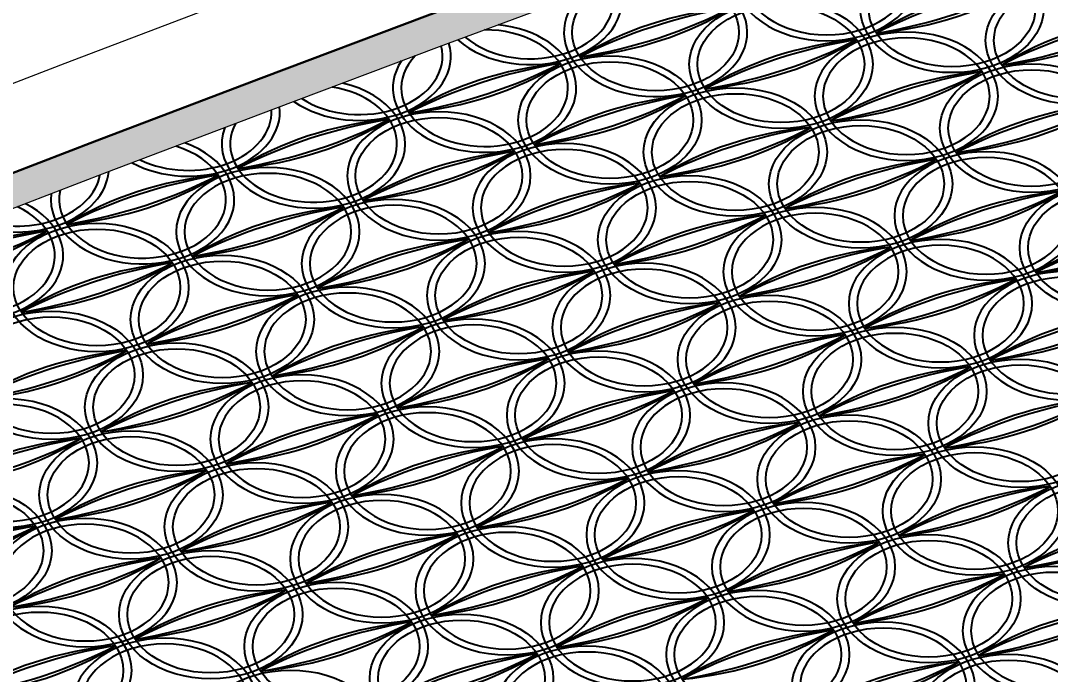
# Model space of a CAD drawing. Extents: x -2611510 to 954358, y -247163 to 181535.
# Drawn here: x 176017 to 182191, y 49232 to 53153 of the extents above; entities that cross this region are included whole.
import ezdxf

# ---------------------------------------------------------------- set-up
doc = ezdxf.new("R2010")
doc.units = 0
doc.linetypes.add('CENTER', pattern=[2, 1.25, -0.25, 0.25, -0.25])
doc.layers.get('Defpoints').update_dxf_attribs({"color": 8})
for name, color, linetype, lineweight in [('标注', 3, 'Continuous', 18), ('桥 中心线', 5, 'CENTER', 15), ('桥 构造粗实', 1, 'Continuous', 30)]:
    doc.layers.add(name, color=color, linetype=linetype, lineweight=lineweight)
doc.styles.add('仿宋字', font='仿宋_GB2312.TTF', dxfattribs={"width": 0.7})
doc.dimstyles.new('750', dxfattribs={"dimscale": 0, "dimtxt": 2.5, "dimasz": 1, "dimexe": 1, "dimexo": 1, "dimgap": 0, "dimtad": 0, "dimdec": 0, "dimlfac": 0.1, "dimrnd": 0.1, "dimzin": 12, "dimdsep": 46, "dimtxsty": '仿宋字', "dimblk": 'OBLIQUE', "dimcen": -1, "dimclrd": 256, "dimclre": 256, "dimclrt": 256, "dimadec": 4, "dimazin": 0, "dimtp": 2, "dimtm": 3, "dimtfac": 0.5, "dimtdec": 0, "dimtmove": 2, "dimatfit": 3, "dimldrblk": 'OBLIQUE', "dimfxl": 3, "dimfxlon": 1, "dimtvp": 0.7, "dimtolj": 1, "dimtzin": 12, "dimarcsym": 0})

# ---------------------------------------------------------------- blocks, each defined once
blk = doc.blocks.new('332323')
at = {"color": 8}
for centre, major_axis, start_param, end_param in [((10216.4, 13562.2), (-550, 0), 3.141593, 9.424778), ((10216.4, 13562.2), (-500, 0), 3.141593, 9.424778), ((9191, 13227.5), (550, 0), 2.485379, 7.911937), ((8439.3, 13419), (550, 0), 3.802194, 6.600352), ((8439.3, 13419), (500, 0), 3.81953, 6.583409), ((11653.4, 12342.1), (-1696.6, 0), -1.433605, -0.835323), ((12005.6, 11813.3), (-2505.2, 0), -1.335396, -0.933532), ((10283, 14399.2), (-1696.6, 0), 1.707987, 2.30627), ((9930.7, 14928), (-2505.2, 0), 1.806196, 2.208061), ((9876.2, 12198.9), (-1696.6, 0), -1.433605, -0.835323), ((10228.5, 11670.1), (2505.2, 0), 1.806196, 2.208061), ((8505.9, 14256.1), (-1696.6, 0), 1.707987, 2.30627), ((8153.6, 14784.9), (-2505.2, 0), 1.806196, 2.208061), ((12405.1, 12150.5), (1696.6, 0), 1.707987, 2.30627), ((12757.4, 11621.7), (2505.2, 0), 1.806196, 2.208061), ((11034.7, 14207.7), (-1696.6, 0), 1.707987, 2.30627), ((10682.5, 14736.5), (-2505.2, 0), 1.806196, 2.208061), ((8165.7, 12892.8), (-550, 0), 5.844937, 10.844903), ((8165.7, 12892.8), (-500, 0), 5.694565, 10.994892), ((10694.6, 12844.4), (-550, 0), 3.141593, 9.424778), ((7413.9, 13084.3), (-550, 0), 7.06373, 9.63095), ((10628, 12007.4), (1696.6, 0), 1.707987, 2.30627), ((10980.3, 11478.6), (-2505.2, 0), -1.335396, -0.933532), ((9257.6, 14064.5), (-1696.6, 0), 1.707987, 2.30627), ((8905.3, 14593.3), (2505.2, 0), -1.335396, -0.933532), ((10694.6, 12844.4), (-500, 0), 3.141593, 9.424778), ((7413.9, 13084.3), (500, 0), 3.951776, 6.460145), ((8850.9, 11864.2), (1696.6, 0), 1.707987, 2.30627), ((9203.1, 11335.4), (-2505.2, 0), -1.335396, -0.933532), ((7480.5, 13921.4), (-1696.6, 0), 1.707987, 2.30627), ((7128.2, 14450.2), (2505.2, 0), -1.335396, -0.933532), ((11379.7, 11815.9), (1696.6, 0), 1.707987, 2.30627), ((11732, 11287), (-2505.2, 0), -1.335396, -0.933532), ((10009.4, 13873), (1696.6, 0), -1.433605, -0.835323), ((9657.1, 14401.8), (-2505.2, 0), 1.806196, 2.208061), ((7140.3, 12558.1), (-550, 0), 6.025902, 10.672929), ((7140.3, 12558.1), (-500, 0), 5.926979, 10.771676), ((9602.6, 11672.7), (1696.6, 0), 1.707987, 2.30627), ((9954.9, 11143.9), (-2505.2, 0), -1.335396, -0.933532), ((8232.2, 13729.8), (-1696.6, 0), 1.707987, 2.30627), ((7880, 14258.6), (2505.2, 0), -1.335396, -0.933532), ((12131.5, 11624.3), (-1696.6, 0), -1.433605, -0.835323), ((12483.8, 11095.5), (-2505.2, 0), -1.335396, -0.933532), ((10761.1, 13681.5), (-1696.6, 0), 1.707987, 2.30627), ((10408.9, 14210.3), (-2505.2, 0), 1.806196, 2.208061), ((6388.6, 12749.6), (-550, 0), 7.197617, 9.506025), ((6388.6, 12749.6), (-500, 0), 7.242299, 9.461742), ((7892.1, 12366.6), (-550, 0), 3.141593, 9.424778), ((7825.5, 11529.5), (-1696.6, 0), -1.433605, -0.835323), ((8177.8, 11000.7), (-2505.2, 0), -1.335396, -0.933532), ((6455.1, 13586.7), (1696.6, 0), -1.433605, -0.835323), ((6102.9, 14115.5), (-2505.2, 0), 1.806196, 2.208061), ((10354.4, 11481.2), (-1696.6, 0), -1.433605, -0.835323), ((10706.6, 10952.4), (2505.2, 0), 1.806196, 2.208061), ((8984, 13538.3), (-1696.6, 0), 1.707987, 2.30627), ((8631.7, 14067.1), (-2505.2, 0), 1.806196, 2.208061), ((6114.9, 12223.4), (-550, 0), 6.192074, 10.515599), ((6114.9, 12223.4), (-500, 0), 6.122939, 10.584617), ((8643.8, 12175), (-550, 0), 3.141593, 9.424778), ((8577.2, 11338), (1696.6, 0), 1.707987, 2.30627), ((8929.5, 10809.2), (-2505.2, 0), -1.335396, -0.933532), ((7206.9, 13395.1), (-1696.6, 0), 1.707987, 2.30627), ((6854.6, 13923.9), (2505.2, 0), -1.335396, -0.933532), ((8643.8, 12175), (-500, 0), 3.141593, 9.424778), ((11172.7, 12126.7), (-550, 0), 3.141593, 9.424778), ((11172.7, 12126.7), (-500, 0), 3.141593, 9.424778), ((6866.7, 12031.9), (-550, 0), 3.141593, 9.424778), ((11106.1, 11289.6), (-1696.6, 0), -1.433605, -0.835323), ((11458.4, 10760.8), (2505.2, 0), 1.806196, 2.208061), ((9735.8, 13346.8), (-1696.6, 0), 1.707987, 2.30627), ((9383.5, 13875.6), (2505.2, 0), -1.335396, -0.933532), ((5363.2, 12414.9), (550, 0), 4.208411, 6.221071), ((5363.2, 12414.9), (500, 0), 4.273088, 6.156535), ((6800.1, 11194.8), (1696.6, 0), 1.707987, 2.30627), ((7152.4, 10666), (2505.2, 0), 1.806196, 2.208061), ((5429.7, 13252), (-1696.6, 0), 1.707987, 2.30627), ((5077.5, 13780.8), (-2505.2, 0), 1.806196, 2.208061), ((6866.7, 12031.9), (-500, 0), 3.141593, 9.424778), ((9329, 11146.5), (1696.6, 0), 1.707987, 2.30627), ((9681.3, 10617.7), (-2505.2, 0), -1.335396, -0.933532), ((7958.6, 13203.6), (-1696.6, 0), 1.707987, 2.30627), ((7606.4, 13732.4), (-2505.2, 0), 1.806196, 2.208061), ((11857.9, 11098.1), (1696.6, 0), 1.707987, 2.30627), ((12210.1, 10569.3), (-2505.2, 0), -1.335396, -0.933532), ((10487.5, 13155.2), (1696.6, 0), -1.433605, -0.835323), ((10135.2, 13684), (-2505.2, 0), 1.806196, 2.208061), ((5089.6, 11888.7), (550, 0), 3.210379, 7.22285), ((5089.6, 11888.7), (500, 0), 3.163002, 7.270132), ((7551.9, 11003.3), (1696.6, 0), 1.707987, 2.30627), ((7904.1, 10474.5), (-2505.2, 0), -1.335396, -0.933532), ((6181.5, 13060.4), (1696.6, 0), -1.433605, -0.835323), ((5829.2, 13589.2), (2505.2, 0), -1.335396, -0.933532), ((7618.4, 11840.3), (-550, 0), 3.141593, 9.424778), ((7618.4, 11840.3), (-500, 0), 3.141593, 9.424778), ((10147.3, 11792), (-550, 0), 3.141593, 9.424778), ((10080.8, 10954.9), (-1696.6, 0), -1.433605, -0.835323), ((10433, 10426.1), (-2505.2, 0), -1.335396, -0.933532), ((8710.4, 13012.1), (-1696.6, 0), 1.707987, 2.30627), ((8358.1, 13540.9), (-2505.2, 0), 1.806196, 2.208061), ((10147.3, 11792), (-500, 0), 3.141593, 9.424778), ((12609.6, 10906.6), (-1696.6, 0), -1.433605, -0.835323), ((12961.9, 10377.8), (-2505.2, 0), -1.335396, -0.933532), ((11239.3, 12963.7), (-1696.6, 0), 1.707987, 2.30627), ((10887, 13492.5), (-2505.2, 0), 1.806196, 2.208061), ((5774.8, 10860.1), (1696.6, 0), 1.707987, 2.30627), ((6127, 10331.3), (-2505.2, 0), -1.335396, -0.933532), ((4404.4, 12917.3), (1696.6, 0), -1.433605, -0.835323), ((4052.1, 13446.1), (-2505.2, 0), 1.806196, 2.208061), ((8303.6, 10811.8), (1696.6, 0), 1.707987, 2.30627), ((8655.9, 10283), (-2505.2, 0), -1.335396, -0.933532), ((6933.3, 12868.9), (-1696.6, 0), 1.707987, 2.30627), ((6581, 13397.7), (-2505.2, 0), 1.806196, 2.208061), ((8370.2, 11648.8), (-550, 0), 3.141593, 9.424778), ((10899.1, 11600.4), (-550, 0), 3.141593, 9.424778), ((10832.5, 10763.4), (1696.6, 0), 1.707987, 2.30627), ((11184.8, 10234.6), (-2505.2, 0), -1.335396, -0.933532), ((9462.1, 12820.5), (-1696.6, 0), 1.707987, 2.30627), ((9109.9, 13349.3), (2505.2, 0), -1.335396, -0.933532), ((10899.1, 11600.4), (-500, 0), 3.141593, 9.424778), ((6526.5, 10668.6), (-1696.6, 0), -1.433605, -0.835323), ((6878.8, 10139.8), (2505.2, 0), 1.806196, 2.208061), ((5156.1, 12725.7), (1696.6, 0), -1.433605, -0.835323), ((4803.9, 13254.5), (-2505.2, 0), 1.806196, 2.208061), ((9055.4, 10620.2), (1696.6, 0), 1.707987, 2.30627), ((9407.7, 10091.4), (-2505.2, 0), -1.335396, -0.933532), ((7685, 12677.4), (-1696.6, 0), 1.707987, 2.30627), ((7332.7, 13206.2), (2505.2, 0), -1.335396, -0.933532), ((9122, 11457.3), (-550, 0), 3.141593, 9.424778), ((9122, 11457.3), (-500, 0), 3.141593, 9.424778), ((11650.8, 11408.9), (-550, 0), 3.141593, 9.424778), ((11584.3, 10571.9), (1696.6, 0), 1.707987, 2.30627), ((11936.5, 10043.1), (-2505.2, 0), -1.335396, -0.933532), ((10213.9, 12629), (-1696.6, 0), 1.707987, 2.30627), ((9861.6, 13157.8), (2505.2, 0), -1.335396, -0.933532), ((11650.8, 11408.9), (-500, 0), 3.141593, 9.424778), ((7344.8, 11314.1), (-550, 0), 3.141593, 9.424778), ((7278.3, 10477.1), (1696.6, 0), 1.707987, 2.30627), ((7630.5, 9948.3), (-2505.2, 0), -1.335396, -0.933532), ((5907.9, 12534.2), (-1696.6, 0), 1.707987, 2.30627), ((5555.6, 13063), (-2505.2, 0), 1.806196, 2.208061), ((7344.8, 11314.1), (-500, 0), 3.141593, 9.424778), ((9807.1, 10428.7), (1696.6, 0), 1.707987, 2.30627), ((10159.4, 9899.9), (-2505.2, 0), -1.335396, -0.933532), ((8436.8, 12485.8), (-1696.6, 0), 1.707987, 2.30627), ((8084.5, 13014.7), (2505.2, 0), -1.335396, -0.933532), ((12336, 10380.3), (1696.6, 0), 1.707987, 2.30627), ((12688.3, 9851.5), (-2505.2, 0), -1.335396, -0.933532), ((10965.6, 12437.5), (-1696.6, 0), 1.707987, 2.30627), ((10613.4, 12966.3), (-2505.2, 0), 1.806196, 2.208061), ((8096.6, 11122.6), (-550, 0), 3.141593, 9.424778), ((8030, 10285.5), (-1696.6, 0), -1.433605, -0.835323), ((8382.3, 9756.7), (-2505.2, 0), -1.335396, -0.933532), ((6659.6, 12342.7), (1696.6, 0), -1.433605, -0.835323), ((6307.4, 12871.5), (2505.2, 0), -1.335396, -0.933532), ((8096.6, 11122.6), (-500, 0), 3.141593, 9.424778), ((10558.9, 10237.2), (-1696.6, 0), -1.433605, -0.835323), ((10911.2, 9708.4), (-2505.2, 0), -1.335396, -0.933532), ((9188.5, 12294.3), (1696.6, 0), -1.433605, -0.835323), ((8836.3, 12823.1), (-2505.2, 0), 1.806196, 2.208061), ((6252.9, 10142.4), (1696.6, 0), 1.707987, 2.30627), ((6605.2, 9613.6), (-2505.2, 0), -1.335396, -0.933532), ((4882.5, 12199.5), (-1696.6, 0), 1.707987, 2.30627), ((4530.3, 12728.3), (-2505.2, 0), 1.806196, 2.208061), ((8848.3, 10931), (-550, 0), 3.141593, 9.424778), ((8781.8, 10094), (-1696.6, 0), -1.433605, -0.835323), ((9134, 9565.2), (-2505.2, 0), -1.335396, -0.933532), ((7411.4, 12151.2), (-1696.6, 0), 1.707987, 2.30627), ((7059.1, 12680), (-2505.2, 0), 1.806196, 2.208061), ((11310.7, 10045.6), (-1696.6, 0), -1.433605, -0.835323), ((11662.9, 9516.8), (2505.2, 0), 1.806196, 2.208061), ((9940.3, 12102.8), (-1696.6, 0), 1.707987, 2.30627), ((9588, 12631.6), (-2505.2, 0), 1.806196, 2.208061), ((7004.6, 9950.8), (-1696.6, 0), -1.433605, -0.835323), ((7356.9, 9422), (2505.2, 0), 1.806196, 2.208061), ((5634.3, 12008), (1696.6, 0), -1.433605, -0.835323), ((5282, 12536.8), (-2505.2, 0), 1.806196, 2.208061), ((7071.2, 10787.9), (-550, 0), 3.141593, 9.424778), ((7071.2, 10787.9), (-500, 0), 3.141593, 9.424778), ((9600.1, 10739.5), (-550, 0), 3.141593, 9.424778), ((9533.5, 9902.5), (1696.6, 0), 1.707987, 2.30627), ((9885.8, 9373.7), (-2505.2, 0), -1.335396, -0.933532), ((8163.1, 11959.6), (-1696.6, 0), 1.707987, 2.30627), ((7810.9, 12488.4), (-2505.2, 0), 1.806196, 2.208061), ((9600.1, 10739.5), (-500, 0), 3.141593, 9.424778), ((5294.1, 10644.7), (-550, 0), 3.141593, 9.424778), ((5294.1, 10644.7), (-500, 0), 3.141593, 9.424778), ((12062.4, 9854.1), (1696.6, 0), 1.707987, 2.30627), ((12414.7, 9325.3), (-2505.2, 0), -1.335396, -0.933532), ((10692, 11911.3), (-1696.6, 0), 1.707987, 2.30627), ((10339.8, 12440.1), (2505.2, 0), -1.335396, -0.933532), ((7756.4, 9759.3), (1696.6, 0), 1.707987, 2.30627), ((8108.7, 9230.5), (-2505.2, 0), -1.335396, -0.933532), ((6386, 11816.5), (-1696.6, 0), 1.707987, 2.30627), ((6033.8, 12345.3), (2505.2, 0), -1.335396, -0.933532), ((7823, 10596.3), (-550, 0), 3.141593, 9.424778), ((7823, 10596.3), (-500, 0), 3.141593, 9.424778), ((10285.3, 9710.9), (1696.6, 0), 1.707987, 2.30627), ((10637.5, 9182.1), (-2505.2, 0), -1.335396, -0.933532), ((8914.9, 11768.1), (-1696.6, 0), 1.707987, 2.30627), ((8562.6, 12296.9), (2505.2, 0), -1.335396, -0.933532), ((5979.3, 9616.1), (1696.6, 0), 1.707987, 2.30627), ((6331.5, 9087.3), (-2505.2, 0), -1.335396, -0.933532), ((4608.9, 11673.3), (-1696.6, 0), 1.707987, 2.30627), ((4256.6, 12202.1), (2505.2, 0), -1.335396, -0.933532), ((8508.2, 9567.8), (1696.6, 0), 1.707987, 2.30627), ((8860.4, 9039), (-2505.2, 0), -1.335396, -0.933532), ((7137.8, 11624.9), (1696.6, 0), -1.433605, -0.835323), ((6785.5, 12153.7), (2505.2, 0), -1.335396, -0.933532), ((8574.7, 10404.8), (-550, 0), 3.141593, 9.424778), ((8574.7, 10404.8), (-500, 0), 3.141593, 9.424778), ((11037, 9519.4), (-1696.6, 0), -1.433605, -0.835323), ((11389.3, 8990.6), (-2505.2, 0), -1.335396, -0.933532), ((9666.7, 11576.6), (-1696.6, 0), 1.707987, 2.30627), ((9314.4, 12105.4), (2505.2, 0), -1.335396, -0.933532), ((6731, 9424.6), (1696.6, 0), 1.707987, 2.30627), ((7083.3, 8895.8), (-2505.2, 0), -1.335396, -0.933532), ((5360.7, 11481.8), (1696.6, 0), -1.433605, -0.835323), ((5008.4, 12010.6), (-2505.2, 0), 1.806196, 2.208061), ((9326.5, 10213.3), (-550, 0), 3.141593, 9.424778), ((9259.9, 9376.2), (-1696.6, 0), -1.433605, -0.835323), ((9612.2, 8847.4), (-2505.2, 0), -1.335396, -0.933532), ((7889.5, 11433.4), (1696.6, 0), -1.433605, -0.835323), ((7537.3, 11962.2), (-2505.2, 0), 1.806196, 2.208061), ((11788.8, 9327.9), (1696.6, 0), 1.707987, 2.30627), ((12141.1, 8799.1), (-2505.2, 0), -1.335396, -0.933532), ((10418.4, 11385), (-1696.6, 0), 1.707987, 2.30627), ((10066.1, 11913.8), (-2505.2, 0), 1.806196, 2.208061), ((7549.4, 10070.1), (-550, 0), 3.141593, 9.424778), ((7482.8, 9233.1), (-1696.6, 0), -1.433605, -0.835323), ((7835, 8704.3), (2505.2, 0), 1.806196, 2.208061), ((6112.4, 11290.2), (-1696.6, 0), 1.707987, 2.30627), ((5760.1, 11819), (-2505.2, 0), 1.806196, 2.208061), ((7549.4, 10070.1), (-500, 0), 3.141593, 9.424778), ((10078.2, 10021.8), (-550, 0), 3.141593, 9.424778), ((5772.2, 9927), (-550, 0), 3.141593, 9.424778), ((10011.7, 9184.7), (1696.6, 0), 1.707987, 2.30627), ((10363.9, 8655.9), (-2505.2, 0), -1.335396, -0.933532), ((8641.3, 11241.9), (-1696.6, 0), 1.707987, 2.30627), ((8289, 11770.7), (2505.2, 0), -1.335396, -0.933532), ((10078.2, 10021.8), (-500, 0), 3.141593, 9.424778), ((12540.5, 9136.3), (1696.6, 0), 1.707987, 2.30627), ((12892.8, 8607.5), (-2505.2, 0), -1.335396, -0.933532), ((11170.2, 11193.5), (-1696.6, 0), 1.707987, 2.30627), ((10817.9, 11722.3), (2505.2, 0), -1.335396, -0.933532), ((5705.7, 9089.9), (1696.6, 0), 1.707987, 2.30627), ((6057.9, 8561.1), (2505.2, 0), 1.806196, 2.208061), ((4335.3, 11147.1), (-1696.6, 0), 1.707987, 2.30627), ((3983, 11675.9), (2505.2, 0), -1.335396, -0.933532), ((5772.2, 9927), (-500, 0), 3.141593, 9.424778), ((8301.1, 9878.6), (-550, 0), 3.141593, 9.424778), ((8234.5, 9041.5), (1696.6, 0), 1.707987, 2.30627), ((8586.8, 8512.7), (2505.2, 0), 1.806196, 2.208061), ((6864.2, 11098.7), (-1696.6, 0), 1.707987, 2.30627), ((6511.9, 11627.5), (-2505.2, 0), 1.806196, 2.208061), ((8301.1, 9878.6), (-500, 0), 3.141593, 9.424778), ((10763.4, 8993.2), (1696.6, 0), 1.707987, 2.30627), ((11115.7, 8464.4), (-2505.2, 0), -1.335396, -0.933532), ((9393, 11050.3), (-1696.6, 0), 1.707987, 2.30627), ((9040.8, 11579.1), (-2505.2, 0), 1.806196, 2.208061), ((6457.4, 8898.4), (1696.6, 0), 1.707987, 2.30627), ((6809.7, 8369.6), (-2505.2, 0), -1.335396, -0.933532), ((5087, 10955.5), (-1696.6, 0), 1.707987, 2.30627), ((4734.8, 11484.3), (2505.2, 0), -1.335396, -0.933532), ((9052.9, 9687.1), (-550, 0), 3.141593, 9.424778), ((8986.3, 8850), (1696.6, 0), 1.707987, 2.30627), ((9338.6, 8321.2), (-2505.2, 0), -1.335396, -0.933532), ((7615.9, 10907.2), (1696.6, 0), -1.433605, -0.835323), ((7263.7, 11436), (2505.2, 0), -1.335396, -0.933532), ((9052.9, 9687.1), (-500, 0), 3.141593, 9.424778), ((11581.7, 9638.7), (-550, 0), 3.141593, 9.424778), ((11515.2, 8801.7), (-1696.6, 0), -1.433605, -0.835323), ((11867.4, 8272.8), (-2505.2, 0), -1.335396, -0.933532), ((10144.8, 10858.8), (-1696.6, 0), 1.707987, 2.30627), ((9792.5, 11387.6), (-2505.2, 0), 1.806196, 2.208061), ((11581.7, 9638.7), (-500, 0), 3.141593, 9.424778), ((7209.2, 8706.9), (1696.6, 0), 1.707987, 2.30627), ((7561.4, 8178), (-2505.2, 0), -1.335396, -0.933532), ((5838.8, 10764), (1696.6, 0), -1.433605, -0.835323), ((5486.5, 11292.8), (-2505.2, 0), 1.806196, 2.208061), ((9804.6, 9495.5), (-550, 0), 3.141593, 9.424778), ((9738, 8658.5), (1696.6, 0), 1.707987, 2.30627), ((10090.3, 8129.7), (-2505.2, 0), -1.335396, -0.933532), ((8367.7, 10715.6), (-1696.6, 0), 1.707987, 2.30627), ((8015.4, 11244.4), (-2505.2, 0), 1.806196, 2.208061), ((12266.9, 8610.1), (1696.6, 0), 1.707987, 2.30627), ((12619.2, 8081.3), (-2505.2, 0), -1.335396, -0.933532), ((10896.5, 10667.3), (-1696.6, 0), 1.707987, 2.30627), ((10544.3, 11196.1), (2505.2, 0), -1.335396, -0.933532), ((7960.9, 8515.3), (-1696.6, 0), -1.433605, -0.835323), ((8313.2, 7986.5), (2505.2, 0), 1.806196, 2.208061), ((6590.5, 10572.5), (1696.6, 0), -1.433605, -0.835323), ((6238.3, 11101.3), (-2505.2, 0), 1.806196, 2.208061), ((10489.8, 8467), (1696.6, 0), 1.707987, 2.30627), ((10842.1, 7938.2), (-2505.2, 0), -1.335396, -0.933532), ((9119.4, 10524.1), (-1696.6, 0), 1.707987, 2.30627), ((8767.2, 11052.9), (2505.2, 0), -1.335396, -0.933532), ((10556.4, 9304), (-550, 0), 3.141593, 9.424778), ((10556.4, 9304), (-500, 0), 3.141593, 9.424778), ((6250.4, 9209.2), (-550, 0), 3.141593, 9.424778), ((6183.8, 8372.2), (1696.6, 0), 1.707987, 2.30627), ((6536.1, 7843.4), (2505.2, 0), 1.806196, 2.208061), ((4813.4, 10429.3), (-1696.6, 0), 1.707987, 2.30627), ((4461.2, 10958.1), (2505.2, 0), -1.335396, -0.933532), ((6250.4, 9209.2), (-500, 0), 3.141593, 9.424778), ((8779.2, 9160.8), (-550, 0), 3.141593, 9.424778), ((8779.2, 9160.8), (-500, 0), 3.141593, 9.424778), ((8712.7, 8323.8), (1696.6, 0), 1.707987, 2.30627), ((9064.9, 7795), (-2505.2, 0), -1.335396, -0.933532), ((7342.3, 10380.9), (-1696.6, 0), 1.707987, 2.30627), ((6990, 10909.7), (-2505.2, 0), 1.806196, 2.208061), ((11241.6, 8275.4), (1696.6, 0), 1.707987, 2.30627), ((11593.8, 7746.6), (-2505.2, 0), -1.335396, -0.933532), ((9871.2, 10332.6), (-1696.6, 0), 1.707987, 2.30627), ((9518.9, 10861.4), (2505.2, 0), -1.335396, -0.933532)]:
    blk.add_ellipse(centre, major_axis=major_axis, ratio=0.7, start_param=start_param, end_param=end_param, dxfattribs=at)
for centre, major_axis in [((10968.2, 13370.7), (550, 0)), ((10968.2, 13370.7), (500, 0)), ((9191, 13227.5), (500, 0)), ((11719.9, 13179.1), (550, 0)), ((11719.9, 13179.1), (500, 0)), ((9942.8, 13036), (550, 0)), ((9942.8, 13036), (500, 0)), ((8917.4, 12701.3), (550, 0)), ((8917.4, 12701.3), (500, 0)), ((11446.3, 12652.9), (550, 0)), ((11446.3, 12652.9), (500, 0)), ((9669.2, 12509.7), (550, 0)), ((9669.2, 12509.7), (500, 0)), ((7892.1, 12366.6), (500, 0)), ((10420.9, 12318.2), (550, 0)), ((10420.9, 12318.2), (500, 0)), ((9395.6, 11983.5), (550, 0)), ((9395.6, 11983.5), (500, 0)), ((11924.4, 11935.1), (550, 0)), ((11924.4, 11935.1), (500, 0)), ((5841.3, 11697.2), (550, 0)), ((5841.3, 11697.2), (500, 0)), ((8370.2, 11648.8), (500, 0)), ((6593.1, 11505.6), (550, 0)), ((6593.1, 11505.6), (500, 0)), ((9873.7, 11265.7), (550, 0)), ((9873.7, 11265.7), (500, 0)), ((5567.7, 11170.9), (550, 0)), ((5567.7, 11170.9), (500, 0)), ((10625.5, 11074.2), (550, 0)), ((10625.5, 11074.2), (500, 0)), ((6319.5, 10979.4), (550, 0)), ((6319.5, 10979.4), (500, 0)), ((8848.3, 10931), (500, 0)), ((11377.2, 10882.7), (550, 0)), ((11377.2, 10882.7), (500, 0)), ((10351.8, 10548), (550, 0)), ((10351.8, 10548), (500, 0)), ((6045.8, 10453.2), (550, 0)), ((6045.8, 10453.2), (500, 0)), ((11103.6, 10356.5), (550, 0)), ((11103.6, 10356.5), (500, 0)), ((6797.6, 10261.7), (550, 0)), ((6797.6, 10261.7), (500, 0)), ((9326.5, 10213.3), (500, 0)), ((5020.5, 10118.5), (550, 0)), ((5020.5, 10118.5), (500, 0)), ((11855.4, 10164.9), (550, 0)), ((11855.4, 10164.9), (500, 0)), ((10830, 9830.2), (550, 0)), ((10830, 9830.2), (500, 0)), ((6524, 9735.4), (550, 0)), ((6524, 9735.4), (500, 0)), ((7275.7, 9543.9), (550, 0)), ((7275.7, 9543.9), (500, 0)), ((9804.6, 9495.5), (500, 0)), ((5498.6, 9400.7), (550, 0)), ((5498.6, 9400.7), (500, 0)), ((8027.5, 9352.4), (550, 0)), ((8027.5, 9352.4), (500, 0)), ((11308.1, 9112.5), (550, 0)), ((11308.1, 9112.5), (500, 0)), ((7002.1, 9017.7), (550, 0))]:
    blk.add_ellipse(centre, major_axis=major_axis, ratio=0.7, dxfattribs=at)
blk = doc.blocks.new('_Oblique')
at = {"color": 0, "linetype": 'ByBlock', "lineweight": -2}
blk.add_line((-0.5, -0.5), (0.5, 0.5), dxfattribs=at)
blk = doc.blocks.new('*D303')
at = {"layer": 'Defpoints', "color": 0, "transparency": 16777216}
for p in [(191281.5, 73637.3), (191281.5, 40163.4), (172281.5, 31212.6)]:
    blk.add_point(p, dxfattribs=at)
at = {"layer": '标注', "lineweight": -2, "transparency": 16777216}
for p, q in [((172281.5, 71637.3), (172281.5, 74637.3)), ((191281.5, 71637.3), (191281.5, 74637.3)), ((172281.5, 73637.3), (191281.5, 73637.3))]:
    blk.add_line(p, q, dxfattribs=at)
at = {"layer": '标注', "lineweight": -2, "transparency": 16777216, "xscale": 1000.0000020837, "yscale": 1000.0000020837, "zscale": 1000.0000020837, "rotation": 180}
blk.add_blockref('_Oblique', (172281.5, 73637.3), dxfattribs=at)
at = {"layer": '标注', "lineweight": -2, "transparency": 16777216, "xscale": 1000.0000020837, "yscale": 1000.0000020837, "zscale": 1000.0000020837}
blk.add_blockref('_Oblique', (191281.5, 73637.3), dxfattribs=at)
at = {"layer": '标注', "transparency": 16777216, "insert": (181781.5, 75387.3), "char_height": 2500, "attachment_point": 5, "style": '仿宋字'}
blk.add_mtext('\\A1;1900', dxfattribs=at)
blk = doc.blocks.new('*D348')
at = {"layer": 'Defpoints', "color": 0}
for p in [(374281.5, 83145.3), (170281.5, 72374.9), (374281.5, 37143.4)]:
    blk.add_point(p, dxfattribs=at)
at = {"layer": '标注', "lineweight": -2}
for p, q in [((170281.5, 81145.3), (170281.5, 84145.3)), ((374281.5, 81145.3), (374281.5, 84145.3)), ((170281.5, 83145.3), (374281.5, 83145.3))]:
    blk.add_line(p, q, dxfattribs=at)
at = {"layer": '标注', "lineweight": -2, "xscale": 1000.0000020837, "yscale": 1000.0000020837, "zscale": 1000.0000020837, "rotation": 180}
blk.add_blockref('_Oblique', (170281.5, 83145.3), dxfattribs=at)
at = {"layer": '标注', "lineweight": -2, "xscale": 1000.0000020837, "yscale": 1000.0000020837, "zscale": 1000.0000020837}
blk.add_blockref('_Oblique', (374281.5, 83145.3), dxfattribs=at)
at = {"layer": '标注', "insert": (272281.5, 84810.2), "char_height": 2500, "attachment_point": 5, "style": '仿宋字'}
blk.add_mtext('\\A1;20400', dxfattribs=at)

msp = doc.modelspace()

# ---------------------------------------------------------------- hatches: boundary and pattern name
h = msp.add_hatch(color=8)
h.paths.add_polyline_path([(155492.8, 43527.9), (156491.3, 43991.6), (157489.8, 44451.2), (158488.3, 44906.9), (159486.8, 45358.6), (160485.3, 45806.3), (161483.8, 46250), (162482.3, 46689.8), (163480.7, 47125.5), (164479.2, 47557.3), (165477.6, 47985.1), (166476.1, 48408.9), (167474.5, 48828.8), (168473, 49244.6), (169471.4, 49656.5), (170469.8, 50064.4), (171468.2, 50468.3), (172466.6, 50868.2), (173465, 51264.1), (174463.4, 51656.1), (175461.8, 52044.1), (176460.2, 52428.1), (177458.6, 52808.1), (178456.9, 53184.1), (179455.3, 53556.1), (180453.6, 53924.2), (181452, 54288.3), (182450.3, 54648.4), (183448.7, 55004.5), (184447, 55356.7), (185445.3, 55704.8), (186443.6, 56049), (187441.9, 56389.2), (188440.2, 56725.4), (189438.5, 57057.7), (190436.8, 57385.9), (191435.1, 57710.2), (192433.4, 58030.5), (193431.7, 58346.8), (194429.9, 58659.1), (195428.2, 58967.5), (196426.5, 59271.9), (197424.7, 59572.2), (198422.9, 59868.7), (199421.2, 60161.1), (200419.4, 60449.5), (201417.6, 60734), (202415.9, 61014.5), (203414.1, 61291), (204412.3, 61563.5), (205410.5, 61832.1), (206408.7, 62096.7), (207406.9, 62357.2), (208405.1, 62613.8), (209403.3, 62866.5), (210401.4, 63115.1), (211399.6, 63359.8), (212397.8, 63600.5), (213396, 63837.2), (214394.1, 64069.9), (215392.3, 64298.7), (216390.4, 64523.5), (217388.6, 64744.3), (218386.7, 64961.1), (219384.8, 65173.9), (220383, 65382.8), (221381.1, 65587.6), (222379.2, 65788.5), (223377.3, 65985.5), (224375.5, 66178.4), (225373.6, 66367.4), (226371.7, 66552.3), (227369.8, 66733.3), (228367.9, 66910.4), (229188.8, 67052.7, -0.929118), (229333.4, 66268.1), (229281.5, 66254.5), (228281.5, 65986.8), (227281.5, 65712.7), (226281.5, 65432.2), (225281.5, 65145.5), (224281.5, 64852.4), (223281.5, 64553), (222281.5, 64247.2), (221281.5, 63935.1), (220281.5, 63616.7), (219281.5, 63291.9), (218281.5, 62960.8), (217281.5, 62623.4), (216281.5, 62279.6), (215281.5, 61929.5), (214281.5, 61573.1), (213281.5, 61210.4), (212281.5, 60841.3), (211281.5, 60465.9), (210281.5, 60084.2), (209281.5, 59696.2), (208281.5, 59301.8), (207281.5, 58901.1), (206281.5, 58494.1), (205281.5, 58080.7), (204281.5, 57661), (203281.5, 57235), (202281.5, 56802.7), (201281.5, 56364.1), (200281.5, 55919.1), (199281.5, 55467.8), (198281.5, 55010.2), (197281.5, 54546.3), (196281.5, 54076), (195281.5, 53599.5), (194281.5, 53116.6), (193281.5, 52627.4), (192281.5, 52131.9), (191281.5, 51630), (190281.5, 51121.8), (189281.5, 50607.4), (188281.5, 50086.6), (187281.5, 49559.5), (186281.5, 49026), (185281.5, 48486.3), (184281.5, 47940.2), (183281.5, 47387.9), (182281.5, 46829.2), (181281.5, 46264.2), (180281.5, 45692.8), (179281.5, 45115.2), (178281.5, 44531.3), (177281.5, 43941), (176281.5, 43344.4), (175281.5, 42741.5), (174281.5, 42132.3), (173281.5, 41516.8), (173025.6, 41357.7), (152285.9, 41168.6, -0.759516), (152072.4, 41909.1), (152497.2, 42113.1), (153495.8, 42588.7), (154494.3, 43060.3)])
h.paths.add_polyline_path([(173176.3, 41686.9), (172967.7, 41557.2), (152284.1, 41368.6, -0.74253), (152170, 41734.1), (152583.5, 41932.7), (153581.5, 42408), (154579.4, 42879.3), (155577.3, 43346.7), (156575.3, 43810.1), (157573.2, 44269.4), (158571.1, 44724.8), (159569, 45176.2), (160566.8, 45623.7), (161564.7, 46067.1), (162562.6, 46506.6), (163560.4, 46942.1), (164558.3, 47373.6), (165556.1, 47801.2), (166553.9, 48224.7), (167551.7, 48644.3), (168549.5, 49059.9), (169547.3, 49471.5), (170545.1, 49879.1), (171542.9, 50282.7), (172540.7, 50682.4), (173538.4, 51078.1), (174536.2, 51469.8), (175533.9, 51857.5), (176531.7, 52241.3), (177529.4, 52621), (178527.1, 52996.8), (179524.8, 53368.6), (180522.5, 53736.4), (181520.2, 54100.3), (182517.9, 54460.1), (183515.5, 54816), (184513.2, 55167.9), (185510.8, 55515.9), (186508.5, 55859.8), (187506.1, 56199.8), (188503.7, 56535.8), (189501.3, 56867.8), (190499, 57195.8), (191496.6, 57519.9), (192494.1, 57839.9), (193491.7, 58156), (194489.3, 58468.1), (195486.9, 58776.3), (196484.4, 59080.4), (197482, 59380.6), (198479.5, 59676.8), (199477.1, 59969), (200474.6, 60257.3), (201472.1, 60541.6), (202469.6, 60821.8), (203467.1, 61098.2), (204464.6, 61370.5), (205462.1, 61638.9), (206459.6, 61903.2), (207457.1, 62163.6), (208454.5, 62420.1), (209452, 62672.5), (210449.4, 62921), (211446.9, 63165.5), (212444.3, 63406), (213441.7, 63642.5), (214439.2, 63875.1), (215436.6, 64103.7), (216434, 64328.3), (217431.4, 64548.9), (218428.8, 64765.5), (219426.2, 64978.2), (220423.6, 65186.9), (221420.9, 65391.6), (222418.3, 65592.4), (223415.7, 65789.2), (224413, 65982), (225410.4, 66170.8), (226407.7, 66355.6), (227405.1, 66536.5), (228402.4, 66713.4), (229180.7, 66848.3, -1.002467), (229282.8, 66461.6), (229230.3, 66447.9), (228229.2, 66179.8), (227228.1, 65905.4), (226226.9, 65624.7), (225225.8, 65337.6), (224224.7, 65044.2), (223223.6, 64744.4), (222222.5, 64438.3), (221221.4, 64125.8), (220220.3, 63807.1), (219219.2, 63482), (218218.1, 63150.5), (217217, 62812.7), (216215.9, 62468.6), (215214.9, 62118.1), (214213.8, 61761.3), (213212.8, 61398.2), (212211.7, 61028.8), (211210.7, 60653), (210209.7, 60270.9), (209208.6, 59882.4), (208207.6, 59487.6), (207206.6, 59086.5), (206205.6, 58679.1), (205204.6, 58265.3), (204203.6, 57845.2), (203202.6, 57418.8), (202201.6, 56986.1), (201200.7, 56547), (200199.7, 56101.6), (199198.8, 55649.9), (198197.8, 55191.9), (197196.9, 54727.5), (196195.9, 54256.8), (195195, 53779.8), (194194.1, 53296.5), (193193.2, 52806.8), (192192.2, 52310.8), (191191.3, 51808.5), (190190.4, 51299.9), (189189.6, 50785), (188188.7, 50263.7), (187187.8, 49736.2), (186186.9, 49202.3), (185186.1, 48662.1), (184185.2, 48115.5), (183184.4, 47562.7), (182183.5, 47003.5), (181182.7, 46438.1), (180181.9, 45866.3), (179181.1, 45288.2), (178180.2, 44703.7), (177179.4, 44113), (176178.6, 43515.9), (175177.8, 42912.6), (174177.1, 42302.9)], flags=16)

# ---------------------------------------------------------------- linework, layer by layer
at = {"layer": '桥 中心线', "color": 8, "ltscale": 3000}
msp.add_lwpolyline([(186281.5, 56522), (185281.5, 56177.2), (184281.5, 55828.5), (183281.5, 55475.8), (182281.5, 55119), (181281.5, 54758.3), (180281.5, 54393.6), (179281.5, 54025), (178281.5, 53652.3), (177281.5, 53275.7), (176281.5, 52895), (175281.5, 52510.4), (174281.5, 52121.8), (173281.5, 51729.2), (172281.5, 51332.7), (171281.5, 50932.1), (170281.5, 50527.6)], dxfattribs=at)
at = {"layer": '桥 构造粗实'}
msp.add_lwpolyline([(186443.6, 56049), (185445.3, 55704.8), (184447, 55356.7), (183448.7, 55004.5), (182450.3, 54648.4), (181452, 54288.3), (180453.6, 53924.2), (179455.3, 53556.1), (178456.9, 53184.1), (177458.6, 52808.1), (176460.2, 52428.1), (175461.8, 52044.1), (174463.4, 51656.1), (173465, 51264.1), (172466.6, 50868.2), (171468.2, 50468.3), (170469.8, 50064.4)], dxfattribs=at)
at = {"layer": '桥 构造粗实', "color": 252, "lineweight": 15}
msp.add_lwpolyline([(186508.5, 55859.8), (185510.8, 55515.9), (184513.2, 55167.9), (183515.5, 54816), (182517.9, 54460.1), (181520.2, 54100.3), (180522.5, 53736.4), (179524.8, 53368.6), (178527.1, 52996.8), (177529.4, 52621), (176531.7, 52241.3), (175533.9, 51857.5), (174536.2, 51469.8), (173538.4, 51078.1), (172540.7, 50682.4), (171542.9, 50282.7), (170545.1, 49879.1)], dxfattribs=at)

# ---------------------------------------------------------------- block references
msp.add_blockref('332323', (170632.7, 39855.3))

# ---------------------------------------------------------------- dimensions: what is measured, and where the dimension line sits
at = {"layer": '标注'}
for base, p1, p2, picture, middle in [((374281.5, 83145.3), (170281.5, 72374.9), (374281.5, 37143.4), '*D348', (272281.5, 84810.2)), ((191281.5, 73637.3), (172281.5, 31212.6), (191281.5, 40163.4), '*D303', (181781.5, 75387.3))]:
    dim = msp.add_linear_dim(base=base, p1=p1, p2=p2, dimstyle='750', override={"dimscale": 1000.000002, "dimfxl": 2}, dxfattribs=at)
    dim.commit()
    dim.dimension.update_dxf_attribs({"geometry": picture, "text_midpoint": middle})

doc.saveas('drawing.dxf')
